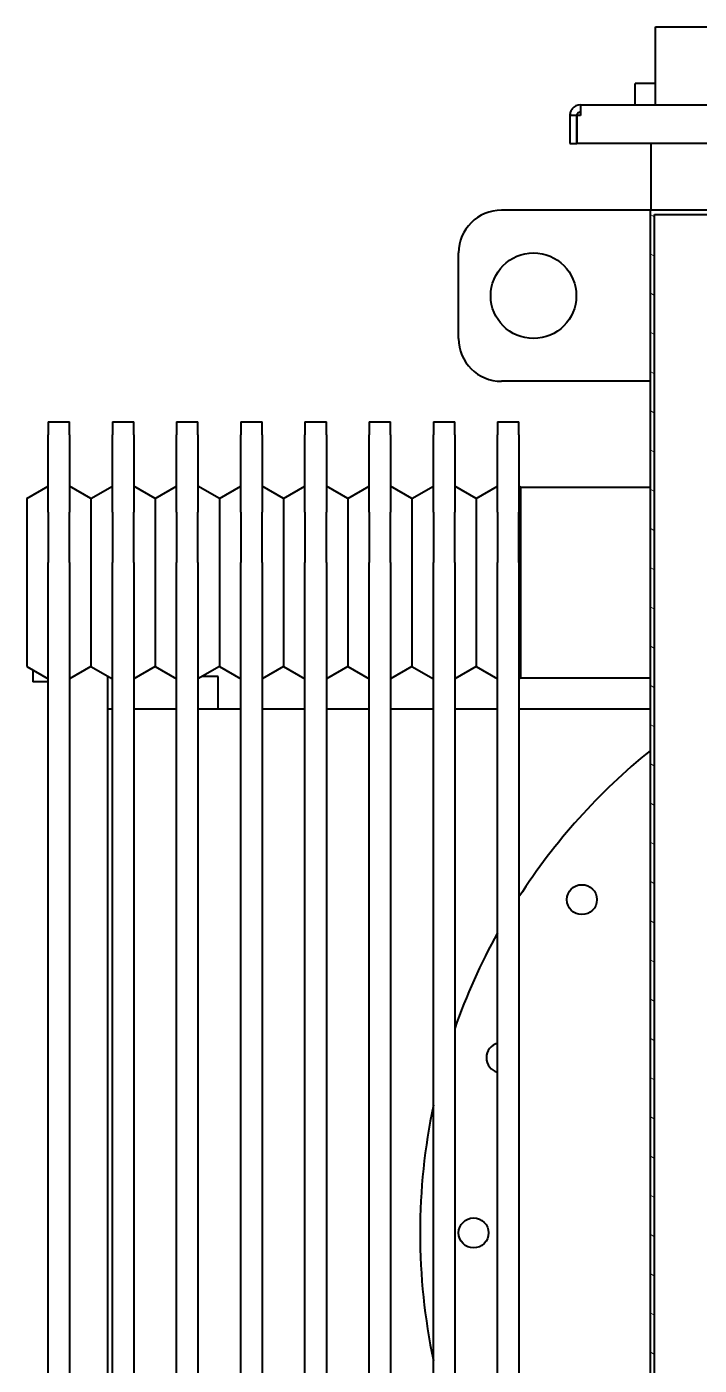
# Model space of a CAD drawing. Header units: millimetres. Extents: x 0 to 5945, y 0 to 4205.
# Drawn here: x 3932 to 4247, y 2706 to 3332 of the extents above; entities that cross this region are included whole.
import ezdxf

# ---------------------------------------------------------------- set-up
doc = ezdxf.new("R2010")
doc.units = ezdxf.units.MM
doc.header["$LTSCALE"] = 5
doc.layers.add('가시적인 것(ISO)', color=3, linetype='Continuous', lineweight=40)
doc.layers.add('해치(ISO)', color=7, linetype='Continuous', lineweight=18)

msp = doc.modelspace()

# ---------------------------------------------------------------- hatches: boundary and pattern name
at = {"layer": '해치(ISO)'}
h = msp.add_hatch(dxfattribs=at)
h.set_pattern_fill('ANSI31', color=256, scale=127, angle=105.0002455, style=0)
h.set_pattern_definition([(150.00025, (0, 0), (-7.93744, -13.748187), [])])
h.paths.add_polyline_path([(4223.7258, 3246.0699), (4223.7258, 2566.0699), (4228.7258, 2566.0699), (4583.7258, 2566.0699), (4588.7258, 2566.0699), (4588.7258, 3246.0699)])
h.paths.add_polyline_path([(4576.7258, 2609.2222), (4586.7258, 2609.2222), (4586.7258, 2568.0699), (4225.7258, 2568.0699), (4225.7258, 3244.0699), (4586.7258, 3244.0699), (4586.7258, 2622.9176), (4576.7258, 2622.9176), (4576.7258, 2617.3685), (4586.7258, 2617.3685), (4586.7258, 2614.7712), (4576.7258, 2614.7712)], flags=0)

# ---------------------------------------------------------------- linework, layer by layer
at = {"layer": '가시적인 것(ISO)'}
for p, q in [((4226.2258, 3331.7711), (4266.2258, 3331.7711)), ((4226.2258, 3295.2699), (4226.2258, 3331.7711)), ((4226.2258, 3305.2699), (4216.7258, 3305.2699)), ((4216.7258, 3295.2699), (4216.7258, 3305.2699)), ((4189.4258, 3290.2699), (4186.2258, 3290.2699)), ((4186.2258, 3290.2699), (4186.2258, 3277.2699)), ((4189.4258, 3277.2699), (4189.4258, 3290.2699)), ((4191.2258, 3290.2699), (4189.4965, 3290.2699)), ((4189.4965, 3290.2699), (4189.4965, 3277.2699)), ((4191.2258, 3295.2699), (4621.2258, 3295.2699)), ((4186.2258, 3277.2699), (4189.4258, 3277.2699)), ((4622.9551, 3277.2699), (4189.4965, 3277.2699)), ((4224.2258, 3246.0699), (4224.2258, 3277.2699)), ((4223.7258, 3246.0699), (4154.2258, 3246.0699)), ((4223.7258, 3246.0699), (4223.7258, 2566.0699)), ((4588.7258, 3246.0699), (4223.7258, 3246.0699)), ((4225.7258, 2568.0699), (4225.7258, 3244.0699)), ((4225.7258, 3244.0699), (4586.7258, 3244.0699)), ((4134.2258, 3186.0699), (4134.2258, 3226.0699)), ((4223.7258, 3166.0699), (4154.2258, 3166.0699)), ((3942.4258, 3147.0699), (3942.4258, 3141.0391)), ((3942.4258, 3147.0699), (3952.4258, 3147.0699)), ((3952.4258, 3141.0391), (3952.4258, 3147.0699)), ((3972.4258, 3147.0699), (3972.4258, 3141.0391)), ((3972.4258, 3147.0699), (3982.4258, 3147.0699)), ((3982.4258, 3141.0391), (3982.4258, 3147.0699)), ((4002.4258, 3147.0699), (4002.4258, 3141.0391)), ((4002.4258, 3147.0699), (4012.4258, 3147.0699)), ((4012.4258, 3141.0391), (4012.4258, 3147.0699)), ((4032.4258, 3147.0699), (4032.4258, 3141.0391)), ((4032.4258, 3147.0699), (4042.4258, 3147.0699)), ((4042.4258, 3141.0391), (4042.4258, 3147.0699)), ((4062.4258, 3147.0699), (4062.4258, 3141.0391)), ((4062.4258, 3147.0699), (4072.4258, 3147.0699)), ((4072.4258, 3141.0391), (4072.4258, 3147.0699)), ((4092.4258, 3147.0699), (4092.4258, 3141.0391)), ((4092.4258, 3147.0699), (4102.4258, 3147.0699)), ((4102.4258, 3141.0391), (4102.4258, 3147.0699)), ((4122.4258, 3147.0699), (4122.4258, 3141.0391)), ((4122.4258, 3147.0699), (4132.4258, 3147.0699)), ((4132.4258, 3141.0391), (4132.4258, 3147.0699)), ((4152.4258, 3147.0699), (4152.4258, 3141.0391)), ((4152.4258, 3147.0699), (4162.4258, 3147.0699)), ((4162.4258, 3141.0391), (4162.4258, 3147.0699)), ((3942.4258, 3104.8792), (3942.4258, 3141.0391)), ((3952.4258, 3141.0391), (3952.4258, 3104.8792)), ((3972.4258, 3104.8792), (3972.4258, 3141.0391)), ((3982.4258, 3141.0391), (3982.4258, 3104.8792)), ((4002.4258, 3104.8792), (4002.4258, 3141.0391)), ((4012.4258, 3141.0391), (4012.4258, 3104.8792)), ((4032.4258, 3104.8792), (4032.4258, 3141.0391)), ((4042.4258, 3141.0391), (4042.4258, 3104.8792)), ((4062.4258, 3104.8792), (4062.4258, 3141.0391)), ((4072.4258, 3141.0391), (4072.4258, 3104.8792)), ((4092.4258, 3104.8792), (4092.4258, 3141.0391)), ((4102.4258, 3141.0391), (4102.4258, 3104.8792)), ((4122.4258, 3104.8792), (4122.4258, 3141.0391)), ((4132.4258, 3141.0391), (4132.4258, 3104.8792)), ((4152.4258, 3104.8792), (4152.4258, 3141.0391)), ((4162.4258, 3141.0391), (4162.4258, 3104.8792)), ((3932.4258, 3111.2964), (3942.4258, 3117.0699)), ((3962.4258, 3111.2964), (3952.4258, 3117.0699)), ((3962.4258, 3111.2964), (3972.4258, 3117.0699)), ((3992.4258, 3111.2964), (3982.4258, 3117.0699)), ((3992.4258, 3111.2964), (4002.4258, 3117.0699)), ((4022.4258, 3111.2964), (4012.4258, 3117.0699)), ((4022.4258, 3111.2964), (4032.4258, 3117.0699)), ((4052.4258, 3111.2964), (4042.4258, 3117.0699)), ((4052.4258, 3111.2964), (4062.4258, 3117.0699)), ((4082.4258, 3111.2964), (4072.4258, 3117.0699)), ((4082.4258, 3111.2964), (4092.4258, 3117.0699)), ((4112.4258, 3111.2964), (4102.4258, 3117.0699)), ((4112.4258, 3111.2964), (4122.4258, 3117.0699)), ((4142.4258, 3111.2964), (4132.4258, 3117.0699)), ((4142.4258, 3111.2964), (4152.4258, 3117.0699)), ((4163.2052, 3116.6199), (4162.4258, 3117.0699)), ((4163.2052, 3116.6199), (4163.2052, 3027.5199)), ((4163.2052, 3116.6199), (4223.7258, 3116.6199)), ((3932.4258, 3111.2964), (3932.4258, 3032.8434)), ((3962.4258, 3111.2964), (3962.4258, 3032.8434)), ((3992.4258, 3111.2964), (3992.4258, 3032.8434)), ((4022.4258, 3111.2964), (4022.4258, 3032.8434)), ((4052.4258, 3111.2964), (4052.4258, 3032.8434)), ((4082.4258, 3111.2964), (4082.4258, 3032.8434)), ((4112.4258, 3111.2964), (4112.4258, 3032.8434)), ((4142.4258, 3111.2964), (4142.4258, 3032.8434)), ((3942.4258, 3104.8792), (3942.4258, 3081.3869)), ((3952.4258, 3081.3869), (3952.4258, 3104.8792)), ((3972.4258, 3104.8792), (3972.4258, 3081.3869)), ((3982.4258, 3081.3869), (3982.4258, 3104.8792)), ((4002.4258, 3104.8792), (4002.4258, 3081.3869)), ((4012.4258, 3081.3869), (4012.4258, 3104.8792)), ((4032.4258, 3104.8792), (4032.4258, 3081.3869)), ((4042.4258, 3081.3869), (4042.4258, 3104.8792)), ((4062.4258, 3104.8792), (4062.4258, 3081.3869)), ((4072.4258, 3081.3869), (4072.4258, 3104.8792)), ((4092.4258, 3104.8792), (4092.4258, 3081.3869)), ((4102.4258, 3081.3869), (4102.4258, 3104.8792)), ((4122.4258, 3104.8792), (4122.4258, 3081.3869)), ((4132.4258, 3081.3869), (4132.4258, 3104.8792)), ((4152.4258, 3104.8792), (4152.4258, 3081.3869)), ((4162.4258, 3081.3869), (4162.4258, 3104.8792)), ((3942.4258, 2547.0925), (3942.4258, 3081.3869)), ((3952.4258, 3081.3869), (3952.4258, 2547.0925)), ((3972.4258, 2547.0925), (3972.4258, 3081.3869)), ((3982.4258, 3081.3869), (3982.4258, 2547.0925)), ((4002.4258, 2547.0925), (4002.4258, 3081.3869)), ((4012.4258, 3081.3869), (4012.4258, 2547.0925)), ((4032.4258, 2547.0925), (4032.4258, 3081.3869)), ((4042.4258, 3081.3869), (4042.4258, 2547.0925)), ((4062.4258, 2547.0925), (4062.4258, 3081.3869)), ((4072.4258, 3081.3869), (4072.4258, 2547.0925)), ((4092.4258, 2547.0925), (4092.4258, 3081.3869)), ((4102.4258, 3081.3869), (4102.4258, 2547.0925)), ((4122.4258, 2547.0925), (4122.4258, 3081.3869)), ((4132.4258, 3081.3869), (4132.4258, 2547.0925)), ((4152.4258, 2547.0925), (4152.4258, 3081.3869)), ((4162.4258, 3081.3869), (4162.4258, 2547.0925)), ((3932.4258, 3032.8434), (3942.4258, 3027.0699)), ((3935.2258, 3031.2268), (3935.2258, 3025.5699)), ((3962.4258, 3032.8434), (3952.4258, 3027.0699)), ((3962.4258, 3032.8434), (3972.4258, 3027.0699)), ((3970.2258, 3028.34), (3970.2258, 2547.0925)), ((3992.4258, 3032.8434), (3982.4258, 3027.0699)), ((3992.4258, 3032.8434), (4002.4258, 3027.0699)), ((4022.4258, 3032.8434), (4012.4258, 3027.0699)), ((4021.9258, 3028.0699), (4014.1579, 3028.0699)), ((4021.9258, 3013.0699), (4021.9258, 3028.0699)), ((4022.4258, 3032.8434), (4032.4258, 3027.0699)), ((4052.4258, 3032.8434), (4042.4258, 3027.0699)), ((4052.4258, 3032.8434), (4062.4258, 3027.0699)), ((4082.4258, 3032.8434), (4072.4258, 3027.0699)), ((4082.4258, 3032.8434), (4092.4258, 3027.0699)), ((4112.4258, 3032.8434), (4102.4258, 3027.0699)), ((4112.4258, 3032.8434), (4122.4258, 3027.0699)), ((4142.4258, 3032.8434), (4132.4258, 3027.0699)), ((4142.4258, 3032.8434), (4152.4258, 3027.0699)), ((3942.4258, 3025.5699), (3935.2258, 3025.5699)), ((4163.2052, 3027.5199), (4162.4258, 3027.0699)), ((4163.2052, 3027.5199), (4223.7258, 3027.5199)), ((3970.2258, 3013.0699), (3972.4258, 3013.0699)), ((3982.4258, 3013.0699), (4002.4258, 3013.0699)), ((4012.4258, 3013.0699), (4032.4258, 3013.0699)), ((4042.4258, 3013.0699), (4062.4258, 3013.0699)), ((4072.4258, 3013.0699), (4092.4258, 3013.0699)), ((4102.4258, 3013.0699), (4122.4258, 3013.0699)), ((4132.4258, 3013.0699), (4152.4258, 3013.0699)), ((4162.4258, 3013.0699), (4223.7258, 3013.0699))]:
    msp.add_line(p, q, dxfattribs=at)
for centre, radius in [((4169.2258, 3206.0699), 20), ((4191.8363, 2923.833), 7), ((4141.2258, 2768.0699), 7)]:
    msp.add_circle(centre, radius, dxfattribs=at)
for centre, radius, start, end in [((4154.2258, 3226.0699), 20, 90, 180), ((4154.2258, 3186.0699), 20, 180, 270), ((4406.2258, 2768.0699), 290, 128.9992593, 147.2130173), ((4406.2258, 2768.0699), 290, 151.0653873, 160.7585018), ((4154.1958, 2849.9594), 7, 104.6468439, 255.3531561), ((4406.2258, 2768.0699), 290, 168.1310782, 191.8689218)]:
    msp.add_arc(centre, radius, start, end, dxfattribs=at)
for points in [[(4186.561, 3292.0699), (4186.3401, 3291.4973), (4186.2258, 3290.8837), (4186.2258, 3290.2699)], [(4191.2258, 3292.0699), (4191.2258, 3291.4973), (4191.2258, 3290.8837), (4191.2258, 3290.2699)]]:
    msp.add_open_spline(points, degree=3, dxfattribs=at)
for points, knots in [([(4191.2258, 3295.2699), (4189.7203, 3295.2699), (4188.2309, 3294.5474), (4187.299, 3293.3651), (4186.9903, 3292.9734), (4186.7406, 3292.5351), (4186.561, 3292.0699)], [0, 0, 0, 0, 0.575044589, 0.575044589, 0.575044589, 0.76555338, 0.76555338, 0.76555338, 0.76555338]), ([(4189.4258, 3290.2699), (4189.4258, 3290.9696), (4189.874, 3291.649), (4190.5171, 3291.9245), (4190.7403, 3292.0201), (4190.983, 3292.0699), (4191.2258, 3292.0699)], [-1, -1, -1, -1, -0.25762063, -0.25762063, -0.25762063, 0, 0, 0, 0]), ([(4191.2258, 3295.2699), (4191.2258, 3294.9809), (4191.2258, 3294.5474), (4191.2258, 3293.3651), (4191.2258, 3292.9734), (4191.2258, 3292.5351), (4191.2258, 3292.0699)], [0, 0, 0, 0, 0.575044589, 0.575044589, 0.575044589, 0.76555338, 0.76555338, 0.76555338, 0.76555338])]:
    msp.add_open_spline(points, degree=3, knots=knots, dxfattribs=at)

doc.saveas('drawing.dxf')
